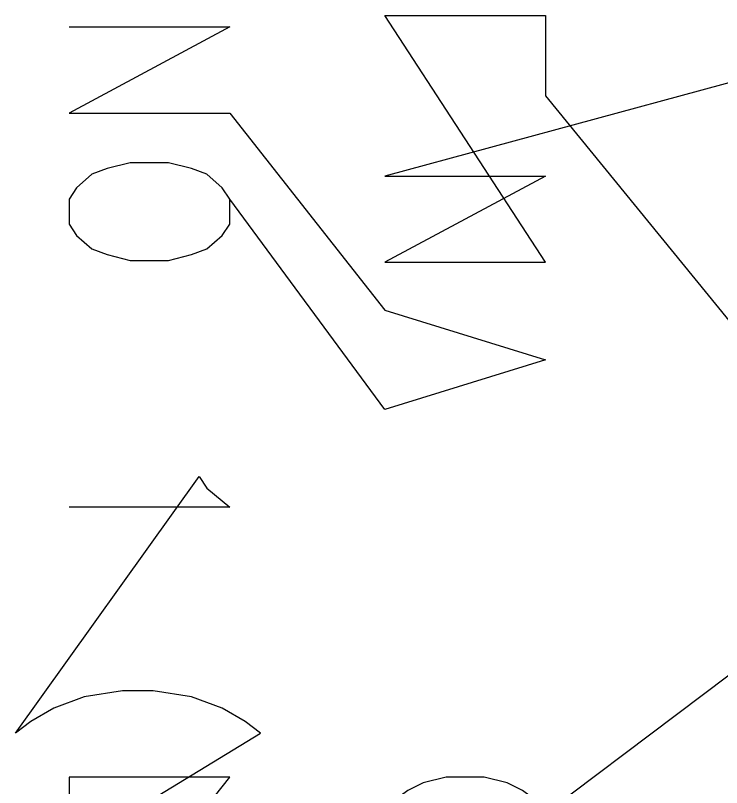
# Model space of a CAD drawing. Header units: metres. Extents: x 0 to 805, y 0 to 1107.
# Drawn here: x 94.04 to 117.47, y 176.1 to 201.73 of the extents above; entities that cross this region are included whole.
import ezdxf

# ---------------------------------------------------------------- set-up
doc = ezdxf.new("R2010")
doc.units = ezdxf.units.M
doc.layers.add('GUIDES', color=8, linetype='Continuous')
doc.layers.add('ROADS', color=7, linetype='Continuous')

msp = doc.modelspace()

# ---------------------------------------------------------------- linework, layer by layer
at = {"layer": 'GUIDES'}
for points in [[(101.148, 195.629), (100.894, 196.01), (100.386, 196.455), (99.878, 196.645), (99.116, 196.836), (97.846, 196.836), (97.084, 196.645), (96.576, 196.455), (96.068, 196.01), (95.814, 195.629), (95.814, 194.804), (96.068, 194.423), (96.576, 193.978), (97.084, 193.788), (97.846, 193.597), (99.116, 193.597), (99.878, 193.788), (100.386, 193.978), (100.894, 194.423), (101.148, 194.804), (101.148, 195.629)], [(111.626, 175.246), (111.372, 175.627), (110.864, 176.008), (110.356, 176.262), (109.594, 176.452), (108.324, 176.452), (107.562, 176.262), (107.054, 176.008), (106.546, 175.627), (106.292, 175.246), (106.292, 174.42), (106.546, 173.976), (107.054, 173.595), (107.562, 173.404), (108.324, 173.15), (109.594, 173.15), (110.356, 173.404), (110.864, 173.595), (111.372, 173.976), (111.626, 174.42), (111.626, 175.246)]]:
    msp.add_lwpolyline(points, close=True, dxfattribs=at)
at = {"layer": 'ROADS'}
for points in [[(120.325, 200.201), (106.292, 196.391), (111.626, 196.391), (106.292, 193.534), (111.626, 193.534), (106.292, 201.725), (111.626, 201.725), (111.626, 199.058), (124.58, 183.183)], [(95.814, 201.344), (101.148, 201.344), (95.814, 198.487), (101.148, 198.487), (106.292, 191.946), (111.626, 190.295), (106.292, 188.644), (101.148, 195.629), (100.894, 196.01), (100.386, 196.455), (99.878, 196.645), (99.116, 196.836), (97.846, 196.836), (97.084, 196.645), (96.576, 196.455), (96.068, 196.01), (95.814, 195.629), (95.814, 194.804), (96.068, 194.423), (96.576, 193.978), (97.084, 193.788), (97.846, 193.597), (99.116, 193.597), (99.878, 193.788), (100.386, 193.978), (100.894, 194.423), (101.148, 194.804)], [(95.814, 169.721), (101.148, 176.452), (95.814, 176.452), (95.814, 174.039), (102.164, 177.913), (101.656, 178.294), (100.894, 178.738), (99.878, 179.119), (98.608, 179.31), (97.592, 179.31), (96.322, 179.119), (95.306, 178.738), (94.544, 178.294), (94.036, 177.913), (100.132, 186.422), (100.386, 186.041), (101.148, 185.406), (95.814, 185.406)], [(120.008, 180.516), (120.389, 181.723), (120.325, 181.786), (111.626, 175.246)], [(110.864, 176.008), (110.356, 176.262), (109.594, 176.452), (108.324, 176.452), (107.562, 176.262), (107.054, 176.008)]]:
    msp.add_lwpolyline(points, dxfattribs=at)

doc.saveas('drawing.dxf')
